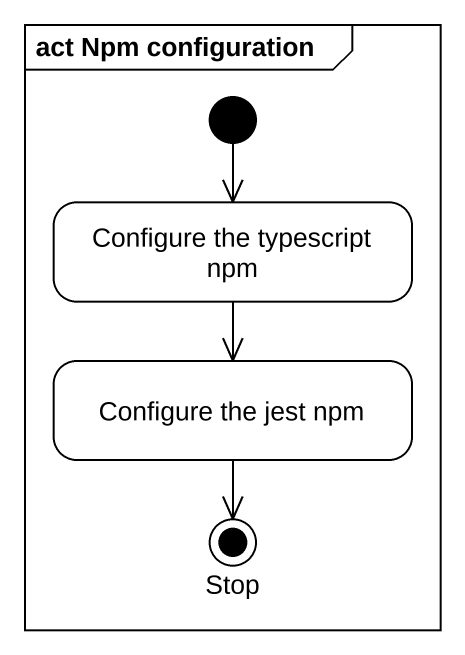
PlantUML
@startuml
mainframe act Npm configuration
hide empty description
state "Configure the typescript npm" as Configure_the_typescript_npm
state "Configure the jest npm" as Configure_the_jest_npm
state "Stop" as Stop_ <<end>>
[*] --> Configure_the_typescript_npm
Configure_the_typescript_npm --> Configure_the_jest_npm
Configure_the_jest_npm --> Stop_
@enduml
